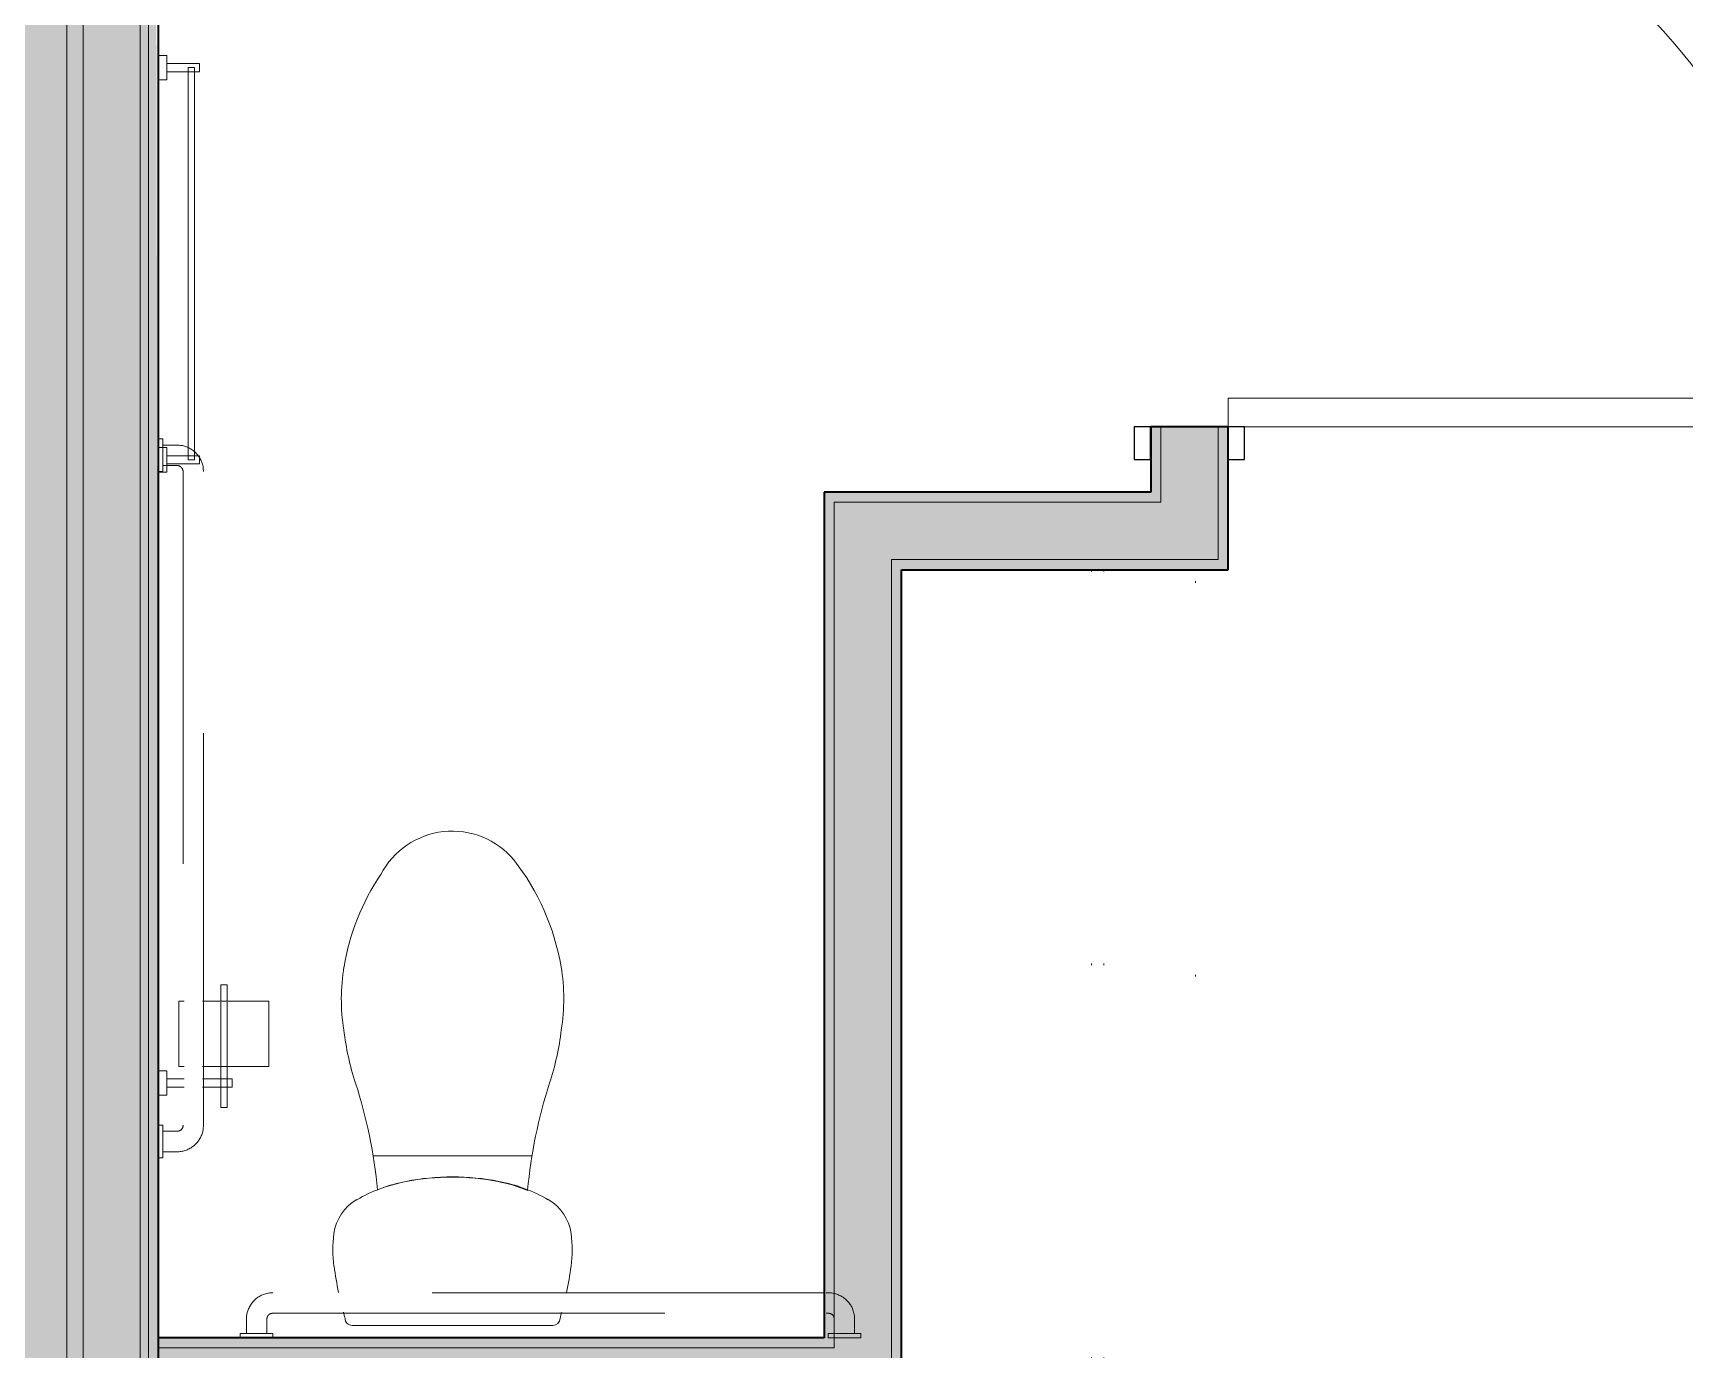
# Model space of a CAD drawing. Header units: inches. Extents: x 6 to 8416, y -388 to 6104.
# Drawn here: x 5930.2 to 6031.4, y 132.7 to 213.3 of the extents above; entities that cross this region are included whole.
import ezdxf

# ---------------------------------------------------------------- set-up
doc = ezdxf.new("R2010")
doc.units = ezdxf.units.IN
doc.header["$MEASUREMENT"] = 0
doc.linetypes.add('Dash 1_16_', pattern=[48, 24, -24])
doc.linetypes.add('Dot 1_16_', pattern=[24, 0, -24])
for name, color, linetype, lineweight in [('A-DOOR', 31, 'Continuous', 18), ('A-DOOR-FRAM', 31, 'Continuous', 25), ('A-GENM', 13, 'Continuous', 18), ('A-ROOM', 32, 'Continuous', 13), ('A-WALL', 113, 'Continuous', 25), ('A-WALL-PATT', 111, 'Continuous', 35), ('I-WALL', 2, 'Continuous', 25), ('P-SANR-FIXT', 6, 'Continuous', 18), ('Q-CASE', 31, 'Continuous', 18), ('Q-SPCQ', 91, 'Continuous', 18)]:
    doc.layers.add(name, color=color, linetype=linetype, lineweight=lineweight)

# ---------------------------------------------------------------- blocks, each defined once
blk = doc.blocks.new('CW Closet Shelf-AM - CW Closet Shelf-AM-6060975-LEVEL 3 - PLAN Copy 1 Copy 1')
at = {"layer": 'Q-CASE', "linetype": 'Dot 1_16_', "lineweight": 9}
for p, q in [((25.24, 42), (-23.76, 42)), ((-23.76, 42), (-23.76, 24)), ((25.24, 24), (25.24, 42)), ((-23.76, 36.37), (25.24, 36.37)), ((-23.76, 35.62), (25.24, 35.62)), ((-23.76, 24), (25.24, 24))]:
    blk.add_line(p, q, dxfattribs=at)
blk = doc.blocks.new('Unit-Single-Flush-ICC ADA-AM - 36_ x 84_-NR _U-BA _ BATH_-V1169-LEVEL 3 - PLAN Copy 1 Copy 1')
at = {"layer": 'A-DOOR'}
for p, q in [((16.25, 38.38), (18, 38.38)), ((16.25, 2.37), (16.25, 38.38)), ((18, 2.37), (18, 38.38)), ((16.25, 2.37), (18, 2.37))]:
    blk.add_line(p, q, dxfattribs=at)
at = {"layer": 'A-DOOR', "lineweight": 9}
blk.add_arc((18, 2.37), 36, 90, 180, dxfattribs=at)
at = {"layer": 'A-DOOR-FRAM'}
for p, q in [((-18, 3.37), (-20, 3.37)), ((-20, 3.37), (-20, 2.37)), ((-18, 2.37), (-18, 3.37)), ((20, 3.37), (18, 3.37)), ((18, 3.37), (18, 2.37)), ((20, 2.37), (20, 3.37)), ((-20, 2.37), (-18, 2.37)), ((18, 2.37), (20, 2.37)), ((-18, -2.38), (-20, -2.38)), ((-20, -2.38), (-20, -3.38)), ((-18, -3.38), (-18, -2.38)), ((20, -2.38), (18, -2.38)), ((18, -2.38), (18, -3.38)), ((20, -3.38), (20, -2.38)), ((-20, -3.38), (-18, -3.38)), ((18, -3.38), (20, -3.38))]:
    blk.add_line(p, q, dxfattribs=at)
at = {"layer": 'A-DOOR-FRAM', "lineweight": 18}
for p, q in [((-18, 3.37), (-20, 3.37)), ((-20, 3.37), (-20, 2.37)), ((-18, 3.37), (-18, 2.37)), ((20, 3.37), (18, 3.37)), ((18, 3.37), (18, 2.37)), ((20, 3.37), (20, 2.37)), ((-20, 2.37), (-18, 2.37)), ((18, 2.37), (20, 2.37)), ((-20, -3.38), (-20, -2.38)), ((-18, -2.38), (-20, -2.38)), ((-18, -3.38), (-18, -2.38)), ((18, -3.38), (18, -2.38)), ((20, -2.38), (18, -2.38)), ((20, -3.38), (20, -2.38)), ((-20, -3.38), (-18, -3.38)), ((18, -3.38), (20, -3.38))]:
    blk.add_line(p, q, dxfattribs=at)
blk = doc.blocks.new('SE BA Toilet Paper Holder-AM - 6_ W x 4 1_2_ D_ 19_ AFF-V1180-LEVEL 3 - PLAN Copy 1 Copy 1')
at = {"layer": 'Q-SPCQ'}
for p, q in [((-1, 6.75), (-5, 6.75)), ((-5, 6.75), (-5, 2.68)), ((-5, 6.75), (-5, 4.71)), ((-1, 4.71), (-1, 6.75)), ((-1, 2.68), (-1, 6.75)), ((-5, 4.19), (-6, 4.19)), ((-6, 4.19), (-6, 4)), ((-6, 4.16), (-6, 4)), ((-5, 4.15), (-5, 4.59)), ((-5, 3.41), (-5, 4.59)), ((-5, 4), (-5, 4.15)), ((-1, 4.19), (-4.95, 4.19)), ((-1, 4.59), (-1, 3.41)), ((-1, 4.59), (-1, 4.15)), ((0.25, 4.19), (-1, 4.19)), ((-1, 4.15), (-1, 4)), ((-0.25, 4.5), (-0.25, 2.69)), ((-0.25, 4.5), (0, 4.5)), ((-0.22, 4.5), (0, 4.5)), ((0, 4.5), (0.22, 4.5)), ((0, 4.5), (0.25, 4.5)), ((0.25, 2.69), (0.25, 4.5)), ((1.5, 4.19), (0.25, 4.19)), ((1.5, 4), (1.5, 4.19)), ((-6, 4), (-6, 3.84)), ((-6, 4), (-6, 3.81)), ((-6, 3.81), (-5, 3.81)), ((-5, 3.85), (-5, 4)), ((-5, 3.41), (-5, 3.85)), ((-5, 3.29), (-5, 2.68)), ((-4.95, 3.81), (-1, 3.81)), ((-1, 4), (-1, 3.85)), ((-1, 3.85), (-1, 3.41)), ((-1, 3.81), (0.25, 3.81)), ((-1, 2.68), (-1, 3.29)), ((0.25, 3.81), (1.5, 3.81)), ((1.5, 3.81), (1.5, 4)), ((-5, 1.57), (-5, 1.25)), ((-5, 1.57), (-5, 1.25)), ((-5, 1.25), (-1, 1.25)), ((-1, 1.25), (-1, 1.56)), ((-1, 1.25), (-1, 1.56)), ((-0.25, 1.57), (-0.25, 0.5)), ((0.25, 0.5), (0.25, 1.57)), ((-0.75, 0.5), (-0.75, 0)), ((0, 0.5), (-0.75, 0.5)), ((0, 0.5), (-0.25, 0.5)), ((0, 0.5), (-0.24, 0.5)), ((0, 0.5), (-0.22, 0.5)), ((0.22, 0.5), (0, 0.5)), ((0.25, 0.5), (0, 0.5)), ((0.24, 0.5), (0, 0.5)), ((0.75, 0.5), (0, 0.5)), ((0.75, 0), (0.75, 0.5))]:
    blk.add_line(p, q, dxfattribs=at)
blk = doc.blocks.new('SE BA Towel Bar-AM - 2_-0_ W x 2 1_2_ D_ 48_ AFF-V1181-LEVEL 3 - PLAN Copy 1 Copy 1')
at = {"layer": 'Q-SPCQ'}
for p, q in [((-12.75, 0), (-12, 0)), ((-12, 0), (-11.25, 0)), ((11.25, 0), (12, 0)), ((12, 0), (12.75, 0)), ((-12.75, 0), (-12.75, -0.5)), ((-12.75, -0.5), (-12.24, -0.5)), ((-12.25, -0.5), (-12.25, -2.5)), ((-12.25, -0.5), (-12.22, -0.5)), ((-12.24, -0.5), (-12, -0.5)), ((-12.24, -0.5), (-12, -0.5)), ((-12.22, -0.5), (-12, -0.5)), ((-12.22, -0.5), (-12, -0.5)), ((-12, -0.5), (-11.78, -0.5)), ((-12, -0.5), (-11.78, -0.5)), ((-12, -0.5), (-11.76, -0.5)), ((-12, -0.5), (-11.76, -0.5)), ((-11.78, -0.5), (-11.75, -0.5)), ((-11.76, -0.5), (-11.25, -0.5)), ((-11.75, -1.87), (-11.75, -0.5)), ((-11.25, -0.5), (-11.25, 0)), ((11.25, 0), (11.25, -0.5)), ((11.25, -0.5), (11.76, -0.5)), ((11.75, -0.5), (11.75, -1.87)), ((11.75, -0.5), (11.78, -0.5)), ((11.76, -0.5), (12, -0.5)), ((11.76, -0.5), (12, -0.5)), ((11.78, -0.5), (12, -0.5)), ((11.78, -0.5), (12, -0.5)), ((12, -0.5), (12.22, -0.5)), ((12, -0.5), (12.22, -0.5)), ((12, -0.5), (12.24, -0.5)), ((12, -0.5), (12.24, -0.5)), ((12.22, -0.5), (12.25, -0.5)), ((12.24, -0.5), (12.75, -0.5)), ((12.25, -2.5), (12.25, -0.5)), ((12.75, -0.5), (12.75, 0)), ((-12, -1.81), (-12, -2.09)), ((-12, -1.81), (-12, -1.82)), ((-12, -1.82), (-12, -1.84)), ((-12, -1.84), (-12, -1.87)), ((-12, -1.87), (-12, -1.91)), ((-12, -1.91), (-12, -1.95)), ((-12, -1.95), (-12, -2)), ((-12, -2), (-12, -2.05)), ((11.78, -1.81), (-11.78, -1.81)), ((12, -1.82), (12, -1.81)), ((12, -1.91), (12, -1.81)), ((12, -1.84), (12, -1.82)), ((12, -1.87), (12, -1.84)), ((12, -1.91), (12, -1.87)), ((12, -1.95), (12, -1.91)), ((12, -2), (12, -1.91)), ((12, -2), (12, -1.95)), ((12, -2.05), (12, -2)), ((12, -2.05), (12, -2)), ((-12.22, -2.5), (-12.25, -2.5)), ((-12, -2.5), (-12.22, -2.5)), ((-12, -2.5), (-12.22, -2.5)), ((-12, -2.05), (-12, -2.09)), ((-12, -2.09), (-12, -2.18)), ((-12, -2.09), (-12, -2.13)), ((-12, -2.13), (-12, -2.16)), ((-12, -2.16), (-12, -2.18)), ((-12, -2.18), (-12, -2.19)), ((-12, -2.18), (-12, -2.19)), ((-12, -2.19), (-11.82, -2.19)), ((-11.78, -2.5), (-12, -2.5)), ((-11.78, -2.5), (-12, -2.5)), ((-11.82, -2.19), (11.78, -2.19)), ((-11.75, -2.5), (-11.78, -2.5)), ((-11.75, -2.5), (-11.75, -2.13)), ((11.75, -2.13), (11.75, -2.5)), ((11.78, -2.5), (11.75, -2.5)), ((11.78, -2.19), (11.97, -2.19)), ((12, -2.5), (11.78, -2.5)), ((12, -2.5), (11.78, -2.5)), ((12, -2.09), (12, -2.05)), ((12, -2.16), (12, -2.05)), ((12, -2.13), (12, -2.09)), ((12, -2.16), (12, -2.13)), ((12, -2.18), (12, -2.16)), ((12, -2.19), (12, -2.16)), ((12, -2.19), (12, -2.18)), ((12.22, -2.5), (12, -2.5)), ((12.22, -2.5), (12, -2.5)), ((12.25, -2.5), (12.22, -2.5))]:
    blk.add_line(p, q, dxfattribs=at)
blk = doc.blocks.new('z Nested-Toilet-2 Piece - z Nested-Toilet-2 Piece-2223281-LEVEL 3 - PLAN Copy 1 Copy 1')
at = {"layer": 'P-SANR-FIXT'}
for p, q in [((6.14, -0.75), (-6.14, -0.75)), ((-4.87, -11.13), (4.87, -11.13))]:
    blk.add_line(p, q, dxfattribs=at)
for centre, radius, start, end in [((-6.14, -1.19), 0.441, 90, 180), ((6.14, -1.19), 0.441, 360, 90), ((15.6, -7.57), 23.08, 163.9635, 164.9127), ((-15.6, -7.57), 23.08, 15.0873, 16.0365), ((15.6, -7.57), 23.08, 168, 172.0365), ((-15.6, -7.57), 23.08, 7.9635, 12), ((-0.11, -5.37), 7.22, 172.0365, 187.9635), ((0.11, -5.37), 7.22, 352.0365, 7.9635), ((-4.44, -5.98), 2.85, 187.9635, 240.0365), ((4.44, -5.98), 2.85, 299.9635, 352.0365), ((-35.24, -6.16), 30.78, 342.2016, 354.6693), ((-1.01, -0.03), 9.71, 240.0365, 259.1622), ((-0.94, -0.04), 9.69, 247.7869, 259.0027), ((1.01, -0.03), 9.71, 280.8378, 299.9635), ((1.01, -0.02), 9.71, 280.8895, 291.6938), ((35.24, -6.16), 30.78, 185.3777, 197.7984), ((0, 4.97), 14.81, 258.9622, 281.0378), ((0.02, 4.97), 14.8, 259.0667, 281.0038), ((10.95, -20.98), 17.74, 162.238, 173.0503), ((-10.95, -20.98), 17.74, 6.9497, 17.762), ((5.19, -20.74), 12, 170.8586, 189.4113), ((-5.19, -20.74), 12, 350.5887, 9.1414), ((7.72, -20.26), 14.57, 189.657, 218.0441), ((-7.72, -20.26), 14.57, 326.2448, 350.343), ((0.02, -26.07), 4.93, 219.9367, 332.4276)]:
    blk.add_arc(centre, radius, start, end, dxfattribs=at)
blk = doc.blocks.new('z Nested-Toilet Grab Bars - z Nested-Toilet Grab Bars-V1187-LEVEL 3 - PLAN Copy 1 Copy 1')
at = {"layer": 'A-GENM', "linetype": 'Dash 1_16_', "lineweight": 9}
for p, q in [((-41.38, 0), (-43, 0)), ((-41.38, 0), (-43, 0)), ((-41.1, 0), (-41.37, 0)), ((-41.1, 0), (-41.37, 0)), ((-41, 0), (-41.1, 0)), ((-41, 0), (-41.1, 0)), ((-5, 0), (-7, 0)), ((-5, 0), (-7, 0)), ((-43, 0), (-43, -0.25)), ((-43, -0.25), (-41.39, -0.25)), ((-43, -0.25), (-41.39, -0.25)), ((-42.62, -0.25), (-42.62, -1.13)), ((-41.37, -0.25), (-42.62, -0.25)), ((-41.37, -0.25), (-42.62, -0.25)), ((-41.37, -1.13), (-41.37, -0.25)), ((-41.37, -0.25), (-41, -0.25)), ((-41.37, -0.25), (-41, -0.25)), ((-41, -0.25), (-41, 0)), ((-7, 0), (-7, -0.25)), ((-7, -0.25), (-5, -0.25)), ((-7, -0.25), (-5, -0.25)), ((-6.63, -0.25), (-6.63, -1.13)), ((-5.38, -0.25), (-6.63, -0.25)), ((-5.38, -0.25), (-6.63, -0.25)), ((-5.38, -1.13), (-5.38, -0.25)), ((-5, -0.25), (-5, 0)), ((-41.37, -1.13), (-41.37, -1.13)), ((-41.37, -1.14), (-41.37, -1.13)), ((-40.87, -1.5), (-41, -1.5)), ((-7, -1.5), (-40.77, -1.5)), ((-41, -2.75), (-40.87, -2.75)), ((-40.75, -2.75), (-7, -2.75)), ((0, -11), (-0.25, -11)), ((-0.25, -11), (-0.25, -13)), ((-0.25, -11), (-0.25, -13)), ((-0.25, -11.38), (-1.13, -11.38)), ((-0.25, -12.63), (-0.25, -11.38)), ((-0.25, -12.63), (-0.25, -11.38)), ((-2.75, -13), (-2.75, -53)), ((-1.5, -53), (-1.5, -13)), ((-1.13, -12.63), (-0.25, -12.63)), ((-0.25, -13), (0, -13)), ((-0.25, -53.38), (-1.13, -53.38)), ((0, -53), (-0.25, -53)), ((-0.25, -53), (-0.25, -55)), ((-0.25, -53), (-0.25, -55)), ((-0.25, -54.63), (-0.25, -53.38)), ((-0.25, -54.63), (-0.25, -53.38)), ((-2.5, -53.86), (-2.47, -53.92)), ((-2.47, -53.92), (-2.43, -53.97)), ((-2.21, -54.21), (-2.16, -54.25)), ((-2.16, -54.25), (-2.11, -54.29)), ((-2.11, -54.29), (-2.06, -54.33)), ((-2.06, -54.33), (-2, -54.37)), ((-2, -54.37), (-1.95, -54.4)), ((-1.95, -54.4), (-1.89, -54.43)), ((-1.89, -54.43), (-1.83, -54.46)), ((-1.13, -54.63), (-0.25, -54.63)), ((-0.25, -55), (0, -55))]:
    blk.add_line(p, q, dxfattribs=at)
at = {"layer": 'A-GENM', "linetype": 'Dash 1_16_', "lineweight": 9, "flags": 128}
for points in [[(-42.62, -1.13), (-42.62, -1.19), (-42.62, -1.25), (-42.61, -1.32), (-42.6, -1.38), (-42.59, -1.45), (-42.58, -1.51), (-42.56, -1.57), (-42.54, -1.64), (-42.52, -1.7), (-42.5, -1.76), (-42.47, -1.82), (-42.44, -1.88), (-42.41, -1.93), (-42.38, -1.99), (-42.34, -2.04), (-42.3, -2.1), (-42.26, -2.15), (-42.22, -2.2), (-42.18, -2.24), (-42.13, -2.29), (-42.08, -2.34), (-42.04, -2.38), (-41.98, -2.42), (-41.93, -2.46), (-41.88, -2.49), (-41.82, -2.53), (-41.77, -2.56), (-41.71, -2.59), (-41.65, -2.61), (-41.59, -2.64), (-41.53, -2.66), (-41.47, -2.68), (-41.4, -2.7), (-41.34, -2.71), (-41.28, -2.73), (-41.21, -2.74), (-41.15, -2.74), (-41.08, -2.75), (-41.02, -2.75), (-41, -2.75)], [(-41, -1.5), (-41.01, -1.5), (-41.03, -1.5), (-41.04, -1.5), (-41.06, -1.5), (-41.07, -1.49), (-41.09, -1.49), (-41.1, -1.49), (-41.12, -1.48), (-41.13, -1.48), (-41.15, -1.47), (-41.16, -1.46), (-41.17, -1.46), (-41.19, -1.45), (-41.2, -1.44), (-41.21, -1.43), (-41.22, -1.43), (-41.24, -1.42), (-41.25, -1.41), (-41.26, -1.4), (-41.27, -1.39), (-41.28, -1.38), (-41.29, -1.36), (-41.3, -1.35), (-41.31, -1.34), (-41.32, -1.33), (-41.32, -1.31), (-41.33, -1.3), (-41.34, -1.29), (-41.34, -1.27), (-41.35, -1.26), (-41.35, -1.25), (-41.36, -1.23), (-41.36, -1.22), (-41.37, -1.2), (-41.37, -1.19), (-41.37, -1.17), (-41.37, -1.16), (-41.37, -1.14)], [(-6.63, -1.13), (-6.63, -1.14), (-6.63, -1.15), (-6.63, -1.17), (-6.63, -1.18), (-6.63, -1.2), (-6.64, -1.21), (-6.64, -1.23), (-6.64, -1.24), (-6.65, -1.26), (-6.65, -1.27), (-6.66, -1.28), (-6.67, -1.3), (-6.67, -1.31), (-6.68, -1.32), (-6.69, -1.34), (-6.7, -1.35), (-6.71, -1.36), (-6.72, -1.37), (-6.73, -1.38), (-6.74, -1.39), (-6.75, -1.4), (-6.76, -1.41), (-6.77, -1.42), (-6.78, -1.43), (-6.8, -1.44), (-6.81, -1.45), (-6.82, -1.46), (-6.84, -1.46), (-6.85, -1.47), (-6.86, -1.47), (-6.88, -1.48), (-6.89, -1.48), (-6.91, -1.49), (-6.92, -1.49), (-6.94, -1.49), (-6.95, -1.5), (-6.97, -1.5), (-6.98, -1.5), (-7, -1.5), (-7, -1.5)], [(-7, -2.75), (-6.94, -2.75), (-6.87, -2.74), (-6.81, -2.74), (-6.74, -2.73), (-6.68, -2.72), (-6.61, -2.7), (-6.55, -2.69), (-6.49, -2.67), (-6.43, -2.65), (-6.37, -2.62), (-6.31, -2.6), (-6.25, -2.57), (-6.19, -2.54), (-6.14, -2.5), (-6.08, -2.47), (-6.03, -2.43), (-5.98, -2.39), (-5.93, -2.35), (-5.88, -2.3), (-5.83, -2.26), (-5.79, -2.21), (-5.75, -2.16), (-5.71, -2.11), (-5.67, -2.06), (-5.63, -2), (-5.6, -1.95), (-5.57, -1.89), (-5.54, -1.83), (-5.51, -1.77), (-5.49, -1.71), (-5.46, -1.65), (-5.44, -1.59), (-5.43, -1.53), (-5.41, -1.47), (-5.4, -1.4), (-5.39, -1.34), (-5.38, -1.27), (-5.38, -1.21), (-5.38, -1.14), (-5.38, -1.13)], [(-1.13, -11.38), (-1.19, -11.38), (-1.25, -11.38), (-1.32, -11.39), (-1.38, -11.4), (-1.45, -11.41), (-1.51, -11.42), (-1.57, -11.44), (-1.64, -11.46), (-1.7, -11.48), (-1.76, -11.5), (-1.82, -11.53), (-1.88, -11.56), (-1.93, -11.59), (-1.99, -11.62), (-2.04, -11.66), (-2.1, -11.7), (-2.15, -11.74), (-2.2, -11.78), (-2.24, -11.82), (-2.29, -11.87), (-2.34, -11.92), (-2.38, -11.96), (-2.42, -12.02), (-2.46, -12.07), (-2.49, -12.12), (-2.53, -12.18), (-2.56, -12.23), (-2.59, -12.29), (-2.61, -12.35), (-2.64, -12.41), (-2.66, -12.47), (-2.68, -12.53), (-2.7, -12.6), (-2.71, -12.66), (-2.73, -12.72), (-2.74, -12.79), (-2.74, -12.85), (-2.75, -12.92), (-2.75, -12.98), (-2.75, -13)], [(-1.5, -13), (-1.5, -12.99), (-1.5, -12.97), (-1.5, -12.96), (-1.5, -12.94), (-1.49, -12.93), (-1.49, -12.91), (-1.49, -12.9), (-1.48, -12.88), (-1.48, -12.87), (-1.47, -12.85), (-1.46, -12.84), (-1.46, -12.83), (-1.45, -12.81), (-1.44, -12.8), (-1.43, -12.79), (-1.43, -12.78), (-1.42, -12.76), (-1.41, -12.75), (-1.4, -12.74), (-1.39, -12.73), (-1.38, -12.72), (-1.36, -12.71), (-1.35, -12.7), (-1.34, -12.69), (-1.33, -12.68), (-1.31, -12.68), (-1.3, -12.67), (-1.29, -12.66), (-1.27, -12.66), (-1.26, -12.65), (-1.25, -12.65), (-1.23, -12.64), (-1.22, -12.64), (-1.2, -12.63), (-1.19, -12.63), (-1.17, -12.63), (-1.16, -12.63), (-1.14, -12.63), (-1.13, -12.63), (-1.13, -12.63)], [(-2.75, -53), (-2.75, -53.06), (-2.74, -53.13), (-2.74, -53.19), (-2.73, -53.26), (-2.72, -53.32), (-2.7, -53.39), (-2.69, -53.45), (-2.67, -53.51), (-2.65, -53.57), (-2.62, -53.63), (-2.6, -53.69), (-2.57, -53.75), (-2.54, -53.81), (-2.5, -53.86)], [(-1.13, -53.38), (-1.14, -53.37), (-1.15, -53.37), (-1.17, -53.37), (-1.18, -53.37), (-1.2, -53.37), (-1.21, -53.36), (-1.23, -53.36), (-1.24, -53.36), (-1.26, -53.35), (-1.27, -53.35), (-1.28, -53.34), (-1.3, -53.33), (-1.31, -53.33), (-1.32, -53.32), (-1.34, -53.31), (-1.35, -53.3), (-1.36, -53.29), (-1.37, -53.28), (-1.38, -53.27), (-1.39, -53.26), (-1.4, -53.25), (-1.41, -53.24), (-1.42, -53.23), (-1.43, -53.22), (-1.44, -53.2), (-1.45, -53.19), (-1.46, -53.18), (-1.46, -53.16), (-1.47, -53.15), (-1.47, -53.14), (-1.48, -53.12), (-1.48, -53.11), (-1.49, -53.09), (-1.49, -53.08), (-1.49, -53.06), (-1.5, -53.05), (-1.5, -53.03), (-1.5, -53.02), (-1.5, -53), (-1.5, -53)], [(-2.43, -53.97), (-2.39, -54.02), (-2.35, -54.07), (-2.3, -54.12), (-2.26, -54.17), (-2.21, -54.21)], [(-1.83, -54.46), (-1.77, -54.49), (-1.71, -54.51), (-1.65, -54.54), (-1.59, -54.56), (-1.53, -54.57), (-1.47, -54.59), (-1.4, -54.6), (-1.34, -54.61), (-1.27, -54.62), (-1.21, -54.62), (-1.14, -54.63), (-1.13, -54.63)]]:
    blk.add_lwpolyline(points, dxfattribs=at)
blk = doc.blocks.new('SE BA Towel Bar-AM - 2_-0_ W x 2 1_2_ D_ 72_ AFF-V1191-LEVEL 3 - PLAN Copy 1 Copy 1')
at = {"layer": 'Q-SPCQ'}
for p, q in [((-12.75, 0), (-12, 0)), ((-12, 0), (-11.25, 0)), ((11.25, 0), (12, 0)), ((12, 0), (12.75, 0)), ((-12.75, 0), (-12.75, -0.5)), ((-12.75, -0.5), (-12, -0.5)), ((-12.25, -0.5), (-12.25, -2.5)), ((-12.25, -0.5), (-12, -0.5)), ((-12.24, -0.5), (-12, -0.5)), ((-12.22, -0.5), (-12, -0.5)), ((-12, -0.5), (-11.78, -0.5)), ((-12, -0.5), (-11.75, -0.5)), ((-12, -0.5), (-11.76, -0.5)), ((-12, -0.5), (-11.25, -0.5)), ((-11.75, -2.5), (-11.75, -0.5)), ((-11.25, -0.5), (-11.25, 0)), ((11.25, 0), (11.25, -0.5)), ((11.25, -0.5), (12, -0.5)), ((11.75, -0.5), (11.75, -2.5)), ((11.75, -0.5), (12, -0.5)), ((11.76, -0.5), (12, -0.5)), ((11.78, -0.5), (12, -0.5)), ((12, -0.5), (12.22, -0.5)), ((12, -0.5), (12.25, -0.5)), ((12, -0.5), (12.24, -0.5)), ((12, -0.5), (12.75, -0.5)), ((12.25, -2.5), (12.25, -0.5)), ((12.75, -0.5), (12.75, 0)), ((12, -1.81), (-12, -1.81)), ((-12, -1.81), (-12, -1.82)), ((-12, -1.81), (-12, -2.19)), ((-12, -1.82), (-12, -1.84)), ((-12, -1.84), (-12, -1.87)), ((-12, -1.87), (-12, -1.91)), ((-12, -1.91), (-12, -1.95)), ((-12, -1.95), (-12, -2)), ((-12, -2), (-12, -2.05)), ((12, -1.84), (12, -1.81)), ((12, -1.82), (12, -1.81)), ((12, -1.84), (12, -1.82)), ((12, -2), (12, -1.84)), ((12, -1.87), (12, -1.84)), ((12, -1.91), (12, -1.87)), ((12, -1.95), (12, -1.91)), ((12, -2), (12, -1.95)), ((12, -2.19), (12, -2)), ((12, -2.05), (12, -2)), ((-12, -2.5), (-12.25, -2.5)), ((-12, -2.5), (-12.22, -2.5)), ((-12, -2.05), (-12, -2.09)), ((-12, -2.09), (-12, -2.13)), ((-12, -2.13), (-12, -2.16)), ((-12, -2.16), (-12, -2.18)), ((-12, -2.18), (-12, -2.19)), ((-12, -2.19), (12, -2.19)), ((-11.78, -2.5), (-12, -2.5)), ((-11.75, -2.5), (-12, -2.5)), ((12, -2.5), (11.75, -2.5)), ((12, -2.5), (11.78, -2.5)), ((12, -2.09), (12, -2.05)), ((12, -2.13), (12, -2.09)), ((12, -2.16), (12, -2.13)), ((12, -2.18), (12, -2.16)), ((12, -2.19), (12, -2.18)), ((12.22, -2.5), (12, -2.5)), ((12.25, -2.5), (12, -2.5))]:
    blk.add_line(p, q, dxfattribs=at)

msp = doc.modelspace()

# ---------------------------------------------------------------- hatches: boundary and pattern name
at = {"layer": 'A-WALL-PATT'}
msp.add_hatch(color=10, dxfattribs=at).paths.add_polyline_path([(5937.29033733, 131.93577679), (5937.29033733, 262.56077679), (5936.79033733, 262.56077679), (5936.79033733, 131.93577679)])
at = {"layer": 'A-WALL-PATT', "lineweight": 25}
h = msp.add_hatch(color=10, dxfattribs=at)
h.paths.add_polyline_path([(5937.91533733, 131.93577679), (5937.76089718, 229.43577679), (5937.29033733, 229.43577679), (5937.29033733, 131.93577679)])
h.paths.add_polyline_path([(5937.29033733, 261.43577679), (5937.91533733, 261.43577679), (5937.91533733, 262.06077679), (5937.29033733, 262.06077679)])
at = {"layer": 'A-WALL-PATT', "lineweight": 25, "transparency": 33554560}
h = msp.add_hatch(color=10, dxfattribs=at)
h.paths.add_polyline_path([(5999.29033733, 184.56077679), (5999.29033733, 189.18577679), (5998.66533733, 189.18577679), (5998.66533733, 184.56077679)])
h.paths.add_polyline_path([(5999.29033733, 225.18577679), (5999.29033733, 227.43577679), (5998.66533733, 227.43577679), (5998.66533733, 225.18577679)])
at = {"layer": 'A-WALL-PATT', "transparency": 33554560}
h = msp.add_hatch(color=10, dxfattribs=at)
h.paths.add_polyline_path([(6003.41533733, 180.43577679), (6003.41533733, 189.18577679), (6002.79033733, 189.18577679), (6002.79033733, 180.43577679)])
h.paths.add_polyline_path([(6003.41533733, 225.18577679), (6003.41533733, 227.43577679), (6002.79033733, 227.43577679), (6002.79033733, 225.18577679)])
at = {"layer": 'A-WALL-PATT', "lineweight": 25, "transparency": 33554560}
for points in [[(5998.66533733, 184.56077679), (5998.66533733, 185.18577679), (5978.66533733, 185.18577679), (5978.66533733, 184.56077679), (5979.29033733, 184.56077679)], [(5978.66533733, 133.43577679), (5979.29033733, 133.43577679), (5979.29033733, 184.56077679), (5978.66533733, 184.56077679), (5978.66533733, 134.29406081)], [(5961.91553685, 132.81077679), (5979.29033733, 132.81077679), (5979.29033733, 133.43577679), (5937.91533733, 133.43577679), (5937.91533733, 132.81077679)]]:
    msp.add_hatch(color=10, dxfattribs=at).paths.add_polyline_path(points)
at = {"layer": 'A-WALL-PATT', "transparency": 33554560}
for points in [[(5998.66533733, 180.43577679), (6002.79033733, 180.43577679), (6002.79033733, 181.06077679), (5982.79033733, 181.06077679), (5982.79033733, 180.43577679), (5983.41533733, 180.43577679)], [(5982.79033733, 131.43577679), (5983.41533733, 131.43577679), (5983.41533733, 180.43577679), (5982.79033733, 180.43577679), (5982.79033733, 134.29406081)]]:
    msp.add_hatch(color=10, dxfattribs=at).paths.add_polyline_path(points)
at = {"layer": 'I-WALL'}
for points in [[(5926.79033733, 131.93577679), (5932.29033733, 131.93577679), (5932.29033733, 262.56077679), (5926.79033733, 262.56077679), (5926.79033733, 134.29406081)], [(5933.29033733, 131.93577679), (5933.29033733, 262.56077679), (5932.29033733, 262.56077679), (5932.29033733, 131.93577679)], [(5936.79033733, 131.93577679), (5936.79033733, 262.56077679), (5933.29033733, 262.56077679), (5933.29033733, 131.93577679)]]:
    msp.add_hatch(color=10, dxfattribs=at).paths.add_polyline_path(points)
at = {"layer": 'I-WALL', "transparency": 33554560}
h = msp.add_hatch(color=10, dxfattribs=at)
h.paths.add_polyline_path([(6002.79033733, 181.06077679), (6002.79033733, 189.18577679), (5999.29033733, 189.18577679), (5999.29033733, 181.06077679)])
h.paths.add_polyline_path([(6002.79033733, 225.18577679), (6002.79033733, 227.43577679), (5999.29033733, 227.43577679), (5999.29033733, 225.18577679)])
for points in [[(5998.66533733, 181.06077679), (5999.29033733, 181.06077679), (5999.29033733, 184.56077679), (5979.29033733, 184.56077679), (5979.29033733, 181.06077679), (5982.79033733, 181.06077679)], [(5981.04033733, 130.81077679), (5982.79033733, 130.81077679), (5982.79033733, 181.06077679), (5979.29033733, 181.06077679), (5979.29033733, 130.81077679)], [(5961.91553685, 127.31077679), (5981.04033733, 127.31077679), (5981.04033733, 130.81077679), (5979.29033733, 130.81077679), (5979.29033733, 132.81077679), (5937.91533733, 132.81077679), (5937.91533733, 127.31077679)]]:
    msp.add_hatch(color=10, dxfattribs=at).paths.add_polyline_path(points)

# ---------------------------------------------------------------- linework, layer by layer
at = {"layer": 'A-ROOM', "lineweight": 9, "flags": 128}
msp.add_lwpolyline([(5937.91533733, 131.93577679), (5937.91533733, -23.18922321), (6413.66533733, -23.18922321), (6413.66533733, 131.93577679), (6413.66533733, 188.62297079), (6413.66533733, 193.49858278), (6413.66533733, 244.68577679), (6348.91533733, 244.68577679), (6348.91533733, 261.93577679), (6003.41533733, 261.93577679), (6003.41533733, 227.43577679), (5996.66533733, 227.43577679), (5996.66533733, 261.93577679), (5937.91533733, 261.93577679), (5937.91533733, 193.49858278), (5937.91533733, 188.62297079)], close=True, dxfattribs=at)
at = {"layer": 'A-WALL', "lineweight": 9}
for p, q in [((5932.29033733, 262.56077679), (5932.29033733, -23.18922321)), ((5933.29033733, 262.56077679), (5933.29033733, -23.18922321)), ((5936.79033733, 262.56077679), (5936.79033733, -23.18922321)), ((5937.29033733, 262.56077679), (5937.29033733, -23.18922321)), ((5999.29033733, 184.56077679), (5999.29033733, 189.18577679)), ((6002.79033733, 181.06077679), (6002.79033733, 189.18577679)), ((5979.29033733, 184.56077679), (5999.29033733, 184.56077679)), ((5979.29033733, 132.81077679), (5979.29033733, 184.56077679)), ((5982.79033733, 181.06077679), (6002.79033733, 181.06077679)), ((5982.79033733, 130.81077679), (5982.79033733, 181.06077679)), ((5937.91533733, 132.81077679), (5979.29033733, 132.81077679))]:
    msp.add_line(p, q, dxfattribs=at)
at = {"layer": 'I-WALL', "lineweight": 35}
for p, q in [((5937.91533733, -23.18922321), (5937.91533733, 261.43577679)), ((5998.66533733, 189.18577679), (5998.66533733, 185.18577679)), ((6003.41533733, 189.18577679), (5998.66533733, 189.18577679)), ((6003.41533733, 180.43577679), (6003.41533733, 189.18577679)), ((5998.66533733, 185.18577679), (5978.66533733, 185.18577679)), ((5978.66533733, 185.18577679), (5978.66533733, 133.43577679)), ((5983.41533733, 180.43577679), (6003.41533733, 180.43577679)), ((5983.41533733, 131.43577679), (5983.41533733, 180.43577679)), ((5978.66533733, 133.43577679), (5937.91533733, 133.43577679))]:
    msp.add_line(p, q, dxfattribs=at)

# ---------------------------------------------------------------- block references
at = {"layer": 'A-DOOR', "rotation": 269.9999999999992}
msp.add_blockref('Unit-Single-Flush-ICC ADA-AM - 36_ x 84_-NR _U-BA _ BATH_-V1169-LEVEL 3 - PLAN Copy 1 Copy 1', (6001.04033733, 207.18577679), dxfattribs=at)
at = {"layer": 'A-GENM', "linetype": 'Dash 1_16_', "lineweight": 9, "rotation": 180}
msp.add_blockref('z Nested-Toilet Grab Bars - z Nested-Toilet Grab Bars-V1187-LEVEL 3 - PLAN Copy 1 Copy 1', (5937.91533733, 133.43577679), dxfattribs=at)
at = {"layer": 'P-SANR-FIXT', "rotation": 180}
msp.add_blockref('z Nested-Toilet-2 Piece - z Nested-Toilet-2 Piece-2223281-LEVEL 3 - PLAN Copy 1 Copy 1', (5955.91533733, 133.43577679), dxfattribs=at)
at = {"layer": 'Q-CASE', "rotation": 269.9999999999987}
msp.add_blockref('CW Closet Shelf-AM - CW Closet Shelf-AM-6060975-LEVEL 3 - PLAN Copy 1 Copy 1', (5959.41533733, 156.67348171), dxfattribs=at)
at = {"layer": 'Q-SPCQ'}
for name, p, rotation in [('SE BA Towel Bar-AM - 2_-0_ W x 2 1_2_ D_ 48_ AFF-V1181-LEVEL 3 - PLAN Copy 1 Copy 1', (5937.91533733, 199.16134878), 89.99999999999993), ('SE BA Towel Bar-AM - 2_-0_ W x 2 1_2_ D_ 72_ AFF-V1191-LEVEL 3 - PLAN Copy 1 Copy 1', (5937.91533733, 199.16134878), 89.99999999999993), ('SE BA Toilet Paper Holder-AM - 6_ W x 4 1_2_ D_ 19_ AFF-V1180-LEVEL 3 - PLAN Copy 1 Copy 1', (5937.91533733, 149.02679209), 270.0000000000005)]:
    msp.add_blockref(name, p, dxfattribs=dict(at, rotation=rotation))

doc.saveas('drawing.dxf')
